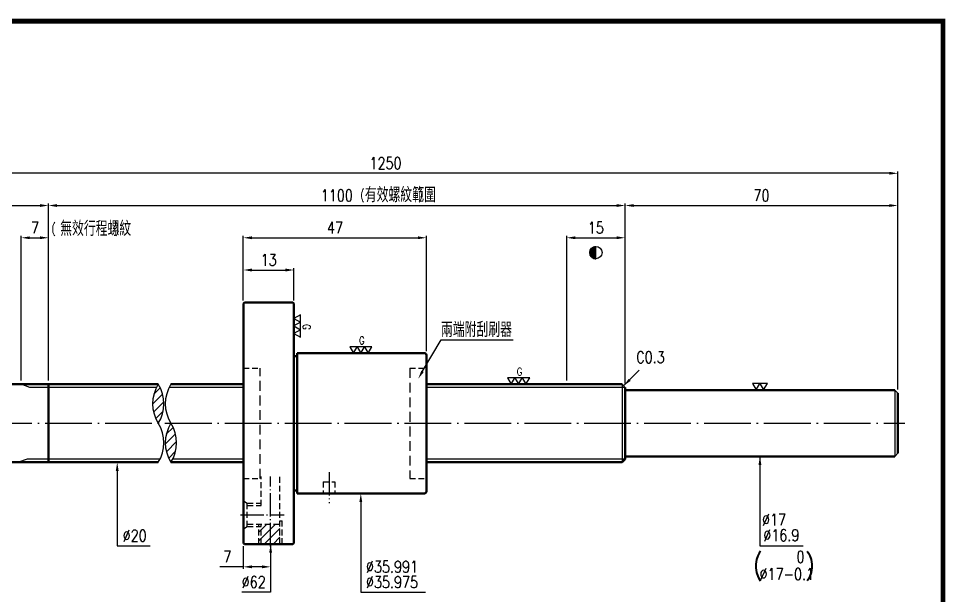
# Model space of a CAD drawing. Header units: millimetres. Extents: x 5685 to 6068, y -313 to -41.
# Drawn here: x 5830.3 to 6068.2, y -189.2 to -41.2 of the extents above; entities that cross this region are included whole.
import ezdxf
from ezdxf.enums import TextEntityAlignment as Align

# ---------------------------------------------------------------- set-up
doc = ezdxf.new("R2010")
doc.units = ezdxf.units.MM
doc.header["$LTSCALE"] = 10
doc.linetypes.add('C', pattern=[2.5625, 2, -0.25, 0.0625, -0.25])
doc.linetypes.add('H', pattern=[0.75, 0.5, -0.25])
doc.layers.get('0').update_dxf_attribs({"linetype": 'CONTINUOUS'})
doc.layers.get('DEFPOINTS').update_dxf_attribs({"linetype": 'CONTINUOUS'})
for name, color, linetype in [('04', 4, 'CONTINUOUS'), ('C', 1, 'C'), ('H', 5, 'H')]:
    doc.layers.add(name, color=color, linetype=linetype)
doc.layers.add('AM_0', color=7, linetype='CONTINUOUS', lineweight=50)
doc.layers.add('AM_5', color=3, linetype='CONTINUOUS', lineweight=25)
doc.styles.add('BW_SIMPLEX', font='romans.shx', dxfattribs={"width": 0.8, "bigfont": 'chineset.shx'})
doc.styles.add('SIMPLEX', font='SIMPLEX.shx', dxfattribs={"width": 0.8, "bigfont": 'chineset.shx'})
doc.dimstyles.new('STANDARD$0', dxfattribs={"dimscale": 0, "dimtxt": 3, "dimasz": 2.2, "dimexe": 0.5, "dimexo": 1, "dimgap": 1.1, "dimtad": 1, "dimdec": 3, "dimrnd": 0.0005, "dimdsep": 46, "dimtxsty": 'SIMPLEX', "dimcen": 0, "dimclrd": 6, "dimclre": 6, "dimclrt": 3, "dimadec": 1, "dimazin": 2, "dimtp": -0.1, "dimtm": 0.2, "dimtfac": 1, "dimtdec": 3, "dimtmove": 2, "dimatfit": 3, "dimfxl": 0, "dimtvp": 0.790698, "dimarcsym": 0})
doc.dimstyles.new('STANDARD$7', dxfattribs={"dimscale": 0, "dimtxt": 3, "dimasz": 2.2, "dimexe": 0.5, "dimexo": 1, "dimgap": 1.1, "dimtad": 1, "dimdec": 3, "dimrnd": 0.0005, "dimdsep": 46, "dimtxsty": 'SIMPLEX', "dimcen": 0, "dimclrd": 6, "dimclre": 6, "dimclrt": 3, "dimadec": 1, "dimazin": 2, "dimtp": -0.1, "dimtm": 0.2, "dimtfac": 1, "dimtdec": 3, "dimtmove": 2, "dimatfit": 3, "dimfxl": 0, "dimtvp": 0.790698, "dimarcsym": 0})

# ---------------------------------------------------------------- blocks, each defined once
blk = doc.blocks.new('截斷')
at = {"layer": '04', "ltscale": 0.3}
h = blk.add_hatch(dxfattribs=at)
h.set_pattern_fill('ANSI31', color=256, scale=0.5, style=0)
h.set_pattern_definition([(45, (-8431.4416, -260.9975), (-1.12253202, 1.12253202), [])])
h.paths.add_polyline_path([(-3.26, -10, 0.290592), (-3.26, 0, 0.290592)])
h.paths.add_polyline_path([(0, -20, 0.290592), (0, -10, 0.290592)])
for centre, start, end in [((4.62, -5), 147.5932, 212.4068), ((-11.14, -5), 327.5932, 32.4068), ((7.88, -5), 147.5932, 212.4068), ((-11.14, -15), 327.5932, 32.4068), ((7.88, -15), 147.5932, 212.4068), ((-7.88, -15), 327.5932, 32.4068)]:
    blk.add_arc(centre, 9.33, start, end)
blk = doc.blocks.new('*D9')
at = {"layer": 'AM_5', "color": 6, "lineweight": -2}
for p, q in [((5888.03, -113.53), (5888.03, -105.22)), ((5890.23, -105.72), (5898.83, -105.72)), ((5901.03, -113.53), (5901.03, -105.22))]:
    blk.add_line(p, q, dxfattribs=at)
at = {"layer": 'AM_5', "color": 6}
for points in [[(5890.23, -105.35), (5890.23, -106.09), (5888.03, -105.72)], [(5898.83, -105.35), (5898.83, -106.09), (5901.03, -105.72)]]:
    blk.add_solid(points, dxfattribs=at)
at = {"layer": 'DEFPOINTS', "color": 0}
for p in [(5901.03, -105.72), (5888.03, -114.53), (5901.03, -114.53)]:
    blk.add_point(p, dxfattribs=at)
at = {"layer": 'AM_5', "color": 3, "insert": (5894.53, -103.12), "char_height": 3, "attachment_point": 5, "style": 'SIMPLEX'}
blk.add_mtext('13', dxfattribs=at)
blk = doc.blocks.new('*D10')
at = {"layer": 'AM_5', "color": 6, "lineweight": -2}
for p, q in [((5888.03, -113.53), (5888.03, -96.95)), ((5890.23, -97.45), (5932.83, -97.45)), ((5935.03, -126.53), (5935.03, -96.95))]:
    blk.add_line(p, q, dxfattribs=at)
at = {"layer": 'AM_5', "color": 6}
for points in [[(5890.23, -97.08), (5890.23, -97.81), (5888.03, -97.45)], [(5932.83, -97.08), (5932.83, -97.81), (5935.03, -97.45)]]:
    blk.add_solid(points, dxfattribs=at)
at = {"layer": 'DEFPOINTS', "color": 0}
for p in [(5935.03, -97.45), (5888.03, -114.53), (5935.03, -127.53)]:
    blk.add_point(p, dxfattribs=at)
at = {"layer": 'AM_5', "color": 3, "insert": (5911.53, -94.85), "char_height": 3, "attachment_point": 5, "style": 'SIMPLEX'}
blk.add_mtext('47', dxfattribs=at)
blk = doc.blocks.new('*D11')
at = {"layer": 'AM_5', "color": 6, "lineweight": -2}
blk.add_line((5795.23, -89.18), (5835.83, -89.18), dxfattribs=at)
at = {"layer": 'AM_5', "color": 6}
for points in [[(5795.23, -88.81), (5795.23, -89.54), (5793.03, -89.18)], [(5835.83, -88.81), (5835.83, -89.54), (5838.03, -89.18)]]:
    blk.add_solid(points, dxfattribs=at)
at = {"layer": 'DEFPOINTS', "color": 0}
for p in [(5838.03, -89.18), (5838.03, -135.03), (5793.03, -136.08)]:
    blk.add_point(p, dxfattribs=at)
at = {"layer": 'AM_5', "color": 3, "insert": (5815.53, -86.58), "char_height": 3, "attachment_point": 5, "style": 'SIMPLEX'}
blk.add_mtext('80', dxfattribs=at)
blk = doc.blocks.new('*D12')
at = {"layer": 'AM_5', "color": 6, "lineweight": -2}
for p, q in [((5831.03, -134.03), (5831.03, -96.95)), ((5833.23, -97.45), (5835.83, -97.45))]:
    blk.add_line(p, q, dxfattribs=at)
at = {"layer": 'AM_5', "color": 6}
for points in [[(5833.23, -97.08), (5833.23, -97.81), (5831.03, -97.45)], [(5835.83, -97.08), (5835.83, -97.81), (5838.03, -97.45)]]:
    blk.add_solid(points, dxfattribs=at)
at = {"layer": 'DEFPOINTS', "color": 0}
for p in [(5838.03, -97.45), (5831.03, -135.03), (5838.03, -135.03)]:
    blk.add_point(p, dxfattribs=at)
at = {"layer": 'AM_5', "color": 3, "insert": (5834.53, -94.85), "char_height": 3, "attachment_point": 5, "style": 'SIMPLEX'}
blk.add_mtext('7', dxfattribs=at)
blk = doc.blocks.new('*D13')
at = {"layer": 'AM_5', "color": 6, "lineweight": -2}
for p, q in [((5793.03, -134.83), (5793.03, -80.41)), ((6056.03, -136.33), (6056.03, -80.41)), ((6053.83, -80.91), (5795.23, -80.91))]:
    blk.add_line(p, q, dxfattribs=at)
at = {"layer": 'AM_5', "color": 6}
for points in [[(5795.23, -80.54), (5795.23, -81.27), (5793.03, -80.91)], [(6053.83, -80.54), (6053.83, -81.27), (6056.03, -80.91)]]:
    blk.add_solid(points, dxfattribs=at)
at = {"layer": 'DEFPOINTS', "color": 0}
for p in [(5793.03, -80.91), (5793.03, -135.83), (6056.03, -137.33)]:
    blk.add_point(p, dxfattribs=at)
at = {"layer": 'AM_5', "color": 3, "insert": (5924.53, -78.31), "char_height": 3, "attachment_point": 5, "style": 'SIMPLEX'}
blk.add_mtext('1250', dxfattribs=at)
blk = doc.blocks.new('*D14')
at = {"layer": 'AM_5', "color": 6, "lineweight": -2}
for p, q in [((5971.03, -134.03), (5971.03, -96.95)), ((5973.23, -97.45), (5983.83, -97.45)), ((5986.03, -134.83), (5986.03, -96.95))]:
    blk.add_line(p, q, dxfattribs=at)
at = {"layer": 'AM_5', "color": 6}
for points in [[(5973.23, -97.08), (5973.23, -97.81), (5971.03, -97.45)], [(5983.83, -97.08), (5983.83, -97.81), (5986.03, -97.45)]]:
    blk.add_solid(points, dxfattribs=at)
at = {"layer": 'DEFPOINTS', "color": 0}
for p in [(5986.03, -97.45), (5971.03, -135.03), (5986.03, -135.83)]:
    blk.add_point(p, dxfattribs=at)
at = {"layer": 'AM_5', "color": 3, "insert": (5978.53, -94.85), "char_height": 3, "attachment_point": 5, "style": 'SIMPLEX'}
blk.add_mtext('15', dxfattribs=at)
blk = doc.blocks.new('*X6')
at = {"color": 0}
for p, q in [((508.19, 85.6), (512.19, 85.6)), ((508.19, 85.55), (512.19, 85.55)), ((508.19, 85.5), (512.19, 85.5)), ((508.19, 85.45), (512.19, 85.45)), ((508.19, 85.4), (512.19, 85.4)), ((508.19, 85.35), (512.19, 85.35)), ((508.19, 85.3), (512.19, 85.3)), ((508.19, 85.25), (512.19, 85.25)), ((508.19, 85.2), (512.19, 85.2)), ((508.19, 85.15), (512.19, 85.15)), ((508.2, 85.7), (512.19, 85.7)), ((508.2, 85.65), (512.19, 85.65)), ((508.2, 85.1), (512.19, 85.1)), ((508.2, 85.05), (512.19, 85.05)), ((508.2, 85), (512.19, 85)), ((508.21, 85.8), (512.19, 85.8)), ((508.21, 85.75), (512.19, 85.75)), ((508.21, 84.95), (512.19, 84.95)), ((508.21, 84.9), (512.19, 84.9)), ((508.22, 85.9), (512.19, 85.9)), ((508.22, 85.85), (512.19, 85.85)), ((508.22, 84.85), (512.19, 84.85)), ((508.23, 85.95), (512.19, 85.95)), ((508.23, 84.8), (512.19, 84.8)), ((508.23, 84.75), (512.19, 84.75)), ((508.24, 86), (512.19, 86)), ((508.24, 84.7), (512.19, 84.7)), ((508.25, 86.1), (512.19, 86.1)), ((508.25, 86.05), (512.19, 86.05)), ((508.25, 84.65), (512.19, 84.65)), ((508.26, 86.15), (512.19, 86.15)), ((508.26, 84.6), (512.19, 84.6)), ((508.27, 86.2), (512.19, 86.2)), ((508.27, 84.55), (512.19, 84.55)), ((508.28, 84.5), (512.19, 84.5)), ((508.29, 86.25), (512.19, 86.25)), ((508.29, 84.45), (512.19, 84.45)), ((508.3, 86.3), (512.19, 86.3)), ((508.31, 86.35), (512.19, 86.35)), ((508.32, 86.4), (512.19, 86.4)), ((508.34, 86.45), (512.19, 86.45)), ((508.35, 86.5), (512.19, 86.5)), ((508.37, 86.55), (512.19, 86.55)), ((508.38, 86.6), (512.19, 86.6)), ((508.4, 86.65), (512.19, 86.65)), ((508.42, 86.7), (512.19, 86.7)), ((508.43, 86.75), (512.19, 86.75)), ((508.45, 86.8), (512.19, 86.8)), ((508.47, 86.85), (512.19, 86.85)), ((508.49, 86.9), (512.19, 86.9)), ((508.51, 86.95), (512.19, 86.95)), ((508.54, 87), (512.19, 87)), ((508.56, 87.05), (512.19, 87.05)), ((508.58, 87.1), (512.19, 87.1)), ((508.61, 87.15), (512.19, 87.15)), ((508.63, 87.2), (512.19, 87.2)), ((508.66, 87.25), (512.19, 87.25)), ((508.68, 87.3), (512.19, 87.3)), ((508.71, 87.35), (512.19, 87.35)), ((508.74, 87.4), (512.19, 87.4)), ((508.77, 87.45), (512.19, 87.45)), ((508.8, 87.5), (512.19, 87.5)), ((508.83, 87.55), (512.19, 87.55)), ((508.87, 87.6), (512.19, 87.6)), ((508.9, 87.65), (512.19, 87.65)), ((508.94, 87.7), (512.19, 87.7)), ((508.97, 87.75), (512.19, 87.75)), ((509.01, 87.8), (512.19, 87.8)), ((509.05, 87.85), (512.19, 87.85)), ((509.09, 87.9), (512.19, 87.9)), ((509.13, 87.95), (512.19, 87.95)), ((509.18, 88), (512.19, 88)), ((509.22, 88.05), (512.19, 88.05)), ((509.27, 88.1), (512.19, 88.1)), ((509.31, 88.15), (512.19, 88.15)), ((509.36, 88.2), (512.19, 88.2)), ((509.41, 88.25), (512.19, 88.25)), ((509.47, 88.3), (512.19, 88.3)), ((509.52, 88.35), (512.19, 88.35)), ((509.58, 88.4), (512.19, 88.4)), ((509.64, 88.45), (512.19, 88.45)), ((509.7, 88.5), (512.19, 88.5)), ((509.76, 88.55), (512.19, 88.55)), ((509.83, 88.6), (512.19, 88.6)), ((509.9, 88.65), (512.19, 88.65)), ((509.97, 88.7), (512.19, 88.7)), ((510.05, 88.75), (512.19, 88.75)), ((510.13, 88.8), (512.19, 88.8)), ((510.22, 88.85), (512.19, 88.85)), ((510.31, 88.9), (512.19, 88.9)), ((510.41, 88.95), (512.19, 88.95)), ((510.51, 89), (512.19, 89)), ((510.62, 89.05), (512.19, 89.05)), ((510.75, 89.1), (512.19, 89.1)), ((510.89, 89.15), (512.19, 89.15)), ((511.04, 89.2), (512.19, 89.2)), ((511.22, 89.25), (512.19, 89.25)), ((511.45, 89.3), (512.19, 89.3)), ((511.81, 89.35), (512.19, 89.35)), ((508.31, 84.4), (512.19, 84.4)), ((508.32, 84.35), (512.19, 84.35)), ((508.33, 84.3), (512.19, 84.3)), ((508.35, 84.25), (512.19, 84.25)), ((508.36, 84.2), (512.19, 84.2)), ((508.38, 84.15), (512.19, 84.15)), ((508.39, 84.1), (512.19, 84.1)), ((508.41, 84.05), (512.19, 84.05)), ((508.43, 84), (512.19, 84)), ((508.45, 83.95), (512.19, 83.95)), ((508.47, 83.9), (512.19, 83.9)), ((508.49, 83.85), (512.19, 83.85)), ((508.51, 83.8), (512.19, 83.8)), ((508.53, 83.75), (512.19, 83.75)), ((508.55, 83.7), (512.19, 83.7)), ((508.57, 83.65), (512.19, 83.65)), ((508.6, 83.6), (512.19, 83.6)), ((508.62, 83.55), (512.19, 83.55)), ((508.65, 83.5), (512.19, 83.5)), ((508.68, 83.45), (512.19, 83.45)), ((508.7, 83.4), (512.19, 83.4)), ((508.73, 83.35), (512.19, 83.35)), ((508.76, 83.3), (512.19, 83.3)), ((508.79, 83.25), (512.19, 83.25)), ((508.83, 83.2), (512.19, 83.2)), ((508.86, 83.15), (512.19, 83.15)), ((508.89, 83.1), (512.19, 83.1)), ((508.93, 83.05), (512.19, 83.05)), ((508.96, 83), (512.19, 83)), ((509, 82.95), (512.19, 82.95)), ((509.04, 82.9), (512.19, 82.9)), ((509.08, 82.85), (512.19, 82.85)), ((509.12, 82.8), (512.19, 82.8)), ((509.16, 82.75), (512.19, 82.75)), ((509.21, 82.7), (512.19, 82.7)), ((509.25, 82.65), (512.19, 82.65)), ((509.3, 82.6), (512.19, 82.6)), ((509.35, 82.55), (512.19, 82.55)), ((509.4, 82.5), (512.19, 82.5)), ((509.45, 82.45), (512.19, 82.45)), ((509.5, 82.4), (512.19, 82.4)), ((509.56, 82.35), (512.19, 82.35)), ((509.62, 82.3), (512.19, 82.3)), ((509.68, 82.25), (512.19, 82.25)), ((509.74, 82.2), (512.19, 82.2)), ((509.81, 82.15), (512.19, 82.15)), ((509.88, 82.1), (512.19, 82.1)), ((509.95, 82.05), (512.19, 82.05)), ((510.03, 82), (512.19, 82)), ((510.11, 81.95), (512.19, 81.95)), ((510.19, 81.9), (512.19, 81.9)), ((510.28, 81.85), (512.19, 81.85)), ((510.38, 81.8), (512.19, 81.8)), ((510.48, 81.75), (512.19, 81.75)), ((510.59, 81.7), (512.19, 81.7)), ((510.71, 81.65), (512.19, 81.65)), ((510.84, 81.6), (512.19, 81.6)), ((510.99, 81.55), (512.19, 81.55)), ((511.17, 81.5), (512.19, 81.5)), ((511.38, 81.45), (512.19, 81.45)), ((511.68, 81.4), (512.19, 81.4))]:
    blk.add_line(p, q, dxfattribs=at)
blk = doc.blocks.new('*D20')
at = {"layer": 'AM_5', "color": 6, "lineweight": -2}
for p, q in [((5888.03, -176.53), (5888.03, -182.35)), ((5895.03, -177.6), (5895.03, -182.35)), ((5888.03, -181.85), (5882.03, -181.85)), ((5892.83, -181.85), (5890.23, -181.85))]:
    blk.add_line(p, q, dxfattribs=at)
at = {"layer": 'AM_5', "color": 6}
for points in [[(5890.23, -181.48), (5890.23, -182.22), (5888.03, -181.85)], [(5892.83, -181.48), (5892.83, -182.22), (5895.03, -181.85)]]:
    blk.add_solid(points, dxfattribs=at)
at = {"layer": 'DEFPOINTS', "color": 0}
for p in [(5888.03, -175.53), (5895.03, -176.6), (5888.03, -181.85)]:
    blk.add_point(p, dxfattribs=at)
at = {"layer": 'AM_5', "color": 3, "insert": (5883.93, -179.25), "char_height": 3, "attachment_point": 5, "style": 'SIMPLEX'}
blk.add_mtext('7', dxfattribs=at)
blk = doc.blocks.new('*D29')
at = {"color": 6, "lineweight": -2}
for p, q in [((5986.03, -134.83), (5986.03, -88.68)), ((5988.23, -89.18), (6053.83, -89.18)), ((6056.03, -136.33), (6056.03, -88.68))]:
    blk.add_line(p, q, dxfattribs=at)
at = {"color": 6}
for points in [[(5988.23, -88.81), (5988.23, -89.54), (5986.03, -89.18)], [(6053.83, -88.81), (6053.83, -89.54), (6056.03, -89.18)]]:
    blk.add_solid(points, dxfattribs=at)
at = {"layer": 'DEFPOINTS', "color": 0}
for p in [(6056.03, -89.18), (5986.03, -135.83), (6056.03, -137.33)]:
    blk.add_point(p, dxfattribs=at)
at = {"color": 3, "insert": (6021.03, -86.58), "char_height": 3, "attachment_point": 5, "style": 'SIMPLEX'}
blk.add_mtext('70', dxfattribs=at)
blk = doc.blocks.new('*D30')
at = {"color": 6, "lineweight": -2}
for p, q in [((5838.03, -134.03), (5838.03, -88.68)), ((5840.23, -89.18), (5983.83, -89.18)), ((5986.03, -134.83), (5986.03, -88.68))]:
    blk.add_line(p, q, dxfattribs=at)
at = {"color": 6}
for points in [[(5840.23, -88.81), (5840.23, -89.54), (5838.03, -89.18)], [(5983.83, -88.81), (5983.83, -89.54), (5986.03, -89.18)]]:
    blk.add_solid(points, dxfattribs=at)
at = {"layer": 'DEFPOINTS', "color": 0}
for p in [(5986.03, -89.18), (5838.03, -135.03), (5986.03, -135.83)]:
    blk.add_point(p, dxfattribs=at)
at = {"color": 3, "insert": (5912.03, -86.58), "char_height": 3, "attachment_point": 5, "style": 'SIMPLEX'}
blk.add_mtext('1100', dxfattribs=at)

msp = doc.modelspace()

# ---------------------------------------------------------------- hatches: boundary and pattern name
at = {"layer": '04'}
h = msp.add_hatch(dxfattribs=at)
h.set_pattern_fill('ANSI31', color=256, scale=0.5, style=0)
h.set_pattern_definition([(45, (5756.0327, -145.0318), (-1.122532, 1.122532), [])])
h.paths.add_polyline_path([(5897.4327, -170.9318), (5895.0327, -170.9318), (5895.0327, -176.0318), (5897.4327, -176.0318)])
h.paths.add_polyline_path([(5895.0327, -170.9318), (5892.6327, -170.9318), (5892.6327, -176.0318), (5895.0327, -176.0318)])
h.paths.add_polyline_path([(5892.6327, -171.5318), (5892.0327, -171.5318), (5892.0327, -176.0318), (5892.6327, -176.0318)])
h.paths.add_polyline_path([(5892.6327, -170.9318), (5892.0327, -170.9318), (5892.0327, -171.5318), (5892.6327, -171.5318)])

# ---------------------------------------------------------------- linework, layer by layer
at = {"color": 3}
msp.add_line((5978.5327, -102.8363), (5978.5327, -99.6807), dxfattribs=at)
at = {"color": 6}
for p, q in [((5934.0412, -131.6953), (5938.8143, -123.618)), ((5938.8143, -123.618), (5957.2677, -123.618)), ((6020.6327, -153.5318), (6020.6327, -176.4572)), ((5855.6583, -157.2318), (5855.6583, -176.4572)), ((5918.1827, -165.2318), (5918.1827, -188.3534)), ((5895.0327, -176.0318), (5895.0327, -188.3534)), ((5855.6583, -176.4572), (5864.158, -176.4572)), ((6020.6327, -176.4572), (6031.6913, -176.4572)), ((5895.0327, -188.3534), (5887.6453, -188.3534)), ((5918.1827, -188.3534), (5934.8019, -188.3534))]:
    msp.add_line(p, q, dxfattribs=at)
for p, q in [((5985.2327, -135.0318), (5985.2327, -155.0318)), ((5985.2327, -135.0318), (5986.0327, -135.8318)), ((6055.2327, -136.5318), (6055.2327, -153.5318)), ((6055.2327, -136.5318), (6056.0327, -137.3318)), ((6055.2327, -153.5318), (6056.0327, -152.7318))]:
    msp.add_line(p, q)
at = {"const_width": 1.2704}
msp.add_lwpolyline([(5685.5181, -312.5479), (6067.6127, -312.5479), (6067.6127, -41.8568), (5685.5181, -41.8568)], close=True, dxfattribs=at)
at = {"color": 3}
for points in [[(5902.682, -119.1166), (5902.682, -117.2121), (5901.0327, -118.1644)], [(5902.682, -121.021), (5902.682, -119.1166), (5901.0327, -120.0688)], [(5902.682, -122.9255), (5902.682, -121.021), (5901.0327, -121.9732)], [(5917.2304, -125.3825), (5915.326, -125.3825), (5916.2782, -127.0318)], [(5919.1349, -125.3825), (5917.2304, -125.3825), (5918.1827, -127.0318)], [(5921.0393, -125.3825), (5919.1349, -125.3825), (5920.0871, -127.0318)], [(5957.7202, -133.3825), (5955.8157, -133.3825), (5956.7679, -135.0318)], [(5959.6246, -133.3825), (5957.7202, -133.3825), (5958.6724, -135.0318)], [(5961.5291, -133.3825), (5959.6246, -133.3825), (5960.5768, -135.0318)], [(6020.6327, -134.8325), (6018.7282, -134.8325), (6019.6804, -136.4818)], [(6022.5371, -134.8325), (6020.6327, -134.8325), (6021.5849, -136.4818)]]:
    msp.add_lwpolyline(points, close=True, dxfattribs=at)
msp.add_circle((5978.5327, -101.2585), 1.5778, dxfattribs=at)
at = {"color": 6}
for points in [[(5934.3569, -131.8818), (5933.7255, -131.5087), (5932.922, -133.5893)], [(6020.266, -155.7318), (6020.9993, -155.7318), (6020.6327, -153.5318)], [(5855.2917, -157.2318), (5856.025, -157.2318), (5855.6583, -155.0318)], [(5917.816, -165.2318), (5918.5493, -165.2318), (5918.1827, -163.0318)], [(5894.666, -178.2318), (5895.3993, -178.2318), (5895.0327, -176.0318)]]:
    msp.add_solid(points, dxfattribs=at)
at = {"layer": '04'}
for p, q in [((5833.2306, -135.8318), (5831.0327, -135.0318)), ((5865.7376, -135.8318), (5833.2306, -135.8318)), ((5888.0327, -135.8318), (5868.9967, -135.8318)), ((5986.0327, -135.8318), (5935.0327, -135.8318)), ((5832.5438, -154.2318), (5830.3458, -155.0318)), ((5866.6458, -154.2318), (5832.5438, -154.2318)), ((5888.0327, -154.2318), (5869.9049, -154.2318)), ((5986.0327, -154.2318), (5935.0327, -154.2318))]:
    msp.add_line(p, q, dxfattribs=at)
at = {"layer": 'AM_0'}
for p, q in [((5888.5327, -114.0318), (5900.5327, -114.0318)), ((5888.0327, -175.5318), (5888.0327, -114.5318)), ((5901.0327, -175.5318), (5901.0327, -114.5318)), ((5901.0327, -127.8318), (5901.8327, -127.8318)), ((5901.8327, -127.0318), (5934.5327, -127.0318)), ((5901.8327, -163.0318), (5901.8327, -127.0318)), ((5935.0327, -127.5318), (5935.0327, -162.5318)), ((5816.1005, -135.0318), (5838.0327, -135.0318)), ((5838.0327, -135.0318), (5866.1917, -135.0318)), ((5838.0327, -135.0318), (5838.0327, -155.0318)), ((5869.4508, -135.0318), (5888.0327, -135.0318)), ((5935.0327, -135.0318), (5985.2327, -135.0318)), ((5986.0327, -135.8318), (5986.0327, -154.2318)), ((5986.0327, -136.5318), (6055.2327, -136.5318)), ((6056.0327, -137.3318), (6056.0327, -152.7318)), ((5986.0327, -154.2318), (5985.2327, -155.0318)), ((5986.0327, -153.5318), (6055.2327, -153.5318)), ((5816.1005, -155.0318), (5866.1917, -155.0318)), ((5869.4508, -155.0318), (5888.0327, -155.0318)), ((5935.0327, -155.0318), (5985.2327, -155.0318)), ((5901.0327, -162.2318), (5901.8327, -162.2318)), ((5901.8327, -163.0318), (5934.5327, -163.0318)), ((5888.5327, -176.0318), (5900.5327, -176.0318))]:
    msp.add_line(p, q, dxfattribs=at)
for centre, start, end in [((5888.5327, -114.5318), 90, 180), ((5900.5327, -114.5318), 0, 90), ((5934.5327, -127.5318), 360, 90), ((5934.5327, -162.5318), 270, 0), ((5888.5327, -175.5318), 180, 270), ((5900.5327, -175.5318), 270, 360)]:
    msp.add_arc(centre, 0.5, start, end, dxfattribs=at)
at = {"layer": 'C', "ltscale": 0.6}
msp.add_line((5791.0327, -145.0318), (6057.8259, -145.0318), dxfattribs=at)
at = {"layer": 'C', "ltscale": 0.3}
for p, q in [((5895.0327, -176.5978), (5895.0327, -158.7035)), ((5910.0327, -157.5318), (5910.0327, -165.5318)), ((5887.2651, -168.5318), (5898.4977, -168.5318))]:
    msp.add_line(p, q, dxfattribs=at)
at = {"layer": 'H', "ltscale": 0.3}
for p, q in [((5888.0327, -130.8818), (5892.3327, -130.8818)), ((5930.7327, -130.8818), (5935.0327, -130.8818)), ((5888.0327, -159.1818), (5892.3327, -159.1818)), ((5892.6327, -166.1318), (5892.6327, -158.7035)), ((5897.4327, -176.0318), (5897.4327, -158.7035)), ((5930.7327, -159.1818), (5935.0327, -159.1818)), ((5908.5327, -160.0318), (5911.5327, -160.0318)), ((5908.5327, -160.0318), (5908.5327, -163.0318)), ((5911.5327, -160.0318), (5911.5327, -163.0318)), ((5888.0327, -164.9545), (5889.0327, -165.5318)), ((5889.0327, -165.5318), (5892.6327, -165.5318)), ((5889.0327, -171.5318), (5889.0327, -165.5318)), ((5889.0327, -166.1318), (5892.6327, -166.1318)), ((5889.0327, -170.9318), (5897.4327, -170.9318)), ((5892.0327, -176.0318), (5892.0327, -170.9318)), ((5892.6327, -176.0318), (5892.6327, -170.9318)), ((5897.4327, -170.0318), (5898.0327, -170.0318)), ((5898.0327, -176.0318), (5898.0327, -170.0318)), ((5888.0327, -172.1092), (5889.0327, -171.5318)), ((5889.0327, -171.5318), (5892.6327, -171.5318))]:
    msp.add_line(p, q, dxfattribs=at)
at = {"layer": 'H', "ltscale": 0.5}
for p, q in [((5892.3327, -159.1818), (5892.3327, -130.8818)), ((5930.7327, -130.8818), (5930.7327, -159.1818))]:
    msp.add_line(p, q, dxfattribs=at)

# ---------------------------------------------------------------- block references
at = {"color": 3, "xscale": 0.3944436230578958, "yscale": 0.3944436230578958, "zscale": 0.3944436230578958}
msp.add_blockref('*X6', (5776.5038, -134.9312), dxfattribs=at)
msp.add_blockref('截斷', (5869.4508, -135.0318))

# ---------------------------------------------------------------- texts
at = {"color": 3, "style": 'SIMPLEX', "width": 0.8}
msp.add_text('G', height=1.9862, rotation=270, dxfattribs=at).set_placement((5904.2753, -119.6091), align=Align.MIDDLE_LEFT)
for p in [(5917.7229, -123.7892), (5958.2127, -131.7892)]:
    msp.add_text('G', height=1.9862, dxfattribs=at).set_placement(p, align=Align.MIDDLE_LEFT)
at = {"color": 3, "style": 'SIMPLEX'}
for s, insert, char_height, attachment_point in [('兩端附刮刷器', (5956.9949, -122.9269), 3.8, 9), ('C0.3', (5996.1919, -129.5961), 3, 9), ('%%C17', (6027.3447, -171.2655), 3, 9), ('%%C20', (5863.2302, -175.3572), 3, 9), ('%%C16.9', (6030.7443, -175.2347), 3, 9), ('(    )', (6018.899, -185.4586), 5, 7), ('0', (6032.0718, -180.7978), 3, 9), ('%%C35.991', (5919.5027, -183.3235), 3, 7), ('%%C17-0.1', (6034.5245, -185.2104), 3, 9), ('%%c62', (5893.7795, -187.2534), 3, 9), ('%%C35.975', (5919.5027, -187.2534), 3, 7)]:
    msp.add_mtext(s, dxfattribs=dict(at, insert=insert, char_height=char_height, attachment_point=attachment_point))
at = {"layer": 'AM_0', "width": 0.8}
for s, height, style, p in [('(          )', 2.3, 'BW_SIMPLEX', (5918.0321, -87.5898)), ('有效螺紋範圍', 3.8, 'SIMPLEX', (5919.2164, -88.3369)), ('無效行程螺紋', 3.8, 'SIMPLEX', (5841.0283, -96.9838)), ('(           )', 2.3, 'BW_SIMPLEX', (5838.782, -96.198))]:
    msp.add_text(s, height=height, dxfattribs=dict(at, style=style)).set_placement(p)

# ---------------------------------------------------------------- dimensions: what is measured, and where the dimension line sits
dim = msp.add_linear_dim(base=(5986.0327, -89.1772), p1=(5838.0327, -135.0318), p2=(5986.0327, -135.8318), text='1100', dimstyle='STANDARD$0', override={"dimscale": 1, "dimrnd": 0, "dimadec": 3, "dimtmove": 0})
dim.commit()
dim.dimension.update_dxf_attribs({"geometry": '*D30', "text_midpoint": (5912.0327, -86.5772)})
dim = msp.add_linear_dim(base=(6056.0327, -89.1772), p1=(5986.0327, -135.8318), p2=(6056.0327, -137.3318), dimstyle='STANDARD$0', override={"dimscale": 1, "dimrnd": 0, "dimadec": 3, "dimtmove": 0})
dim.commit()
dim.dimension.update_dxf_attribs({"geometry": '*D29', "text_midpoint": (6021.0327, -86.5772)})
at = {"layer": 'AM_5'}
for base, p1, p2, text, override, picture, middle in [((5793.0327, -80.9072), (6056.0327, -137.3318), (5793.0327, -135.8318), '1250', {"dimscale": 1, "dimrnd": 0, "dimadec": 3, "dimtmove": 0, "dimarcsym": 1}, '*D13', (5924.5327, -78.3072)), ((5838.0327, -89.1772), (5793.0327, -136.0818), (5838.0327, -135.0318), '80', {"dimscale": 1, "dimrnd": 0, "dimse1": 1, "dimse2": 1, "dimadec": 3, "dimtmove": 0, "dimarcsym": 1}, '*D11', (5815.5327, -86.5772))]:
    dim = msp.add_linear_dim(base=base, p1=p1, p2=p2, text=text, dimstyle='STANDARD$0', override=override, dxfattribs=at)
    dim.commit()
    dim.dimension.update_dxf_attribs({"geometry": picture, "text_midpoint": middle})
for base, p1, p2, override, picture, middle in [((5838.0327, -97.4472), (5831.0327, -135.0318), (5838.0327, -135.0318), {"dimscale": 1, "dimrnd": 0, "dimse2": 1, "dimadec": 3, "dimtmove": 0}, '*D12', (5834.5327, -94.8472)), ((5935.0327, -97.4472), (5888.0327, -114.5318), (5935.0327, -127.5318), {"dimscale": 1, "dimrnd": 0, "dimadec": 3, "dimtmove": 0, "dimarcsym": 1}, '*D10', (5911.5327, -94.8472)), ((5986.0327, -97.4472), (5971.0327, -135.0318), (5986.0327, -135.8318), {"dimscale": 1, "dimrnd": 0, "dimadec": 3, "dimtmove": 0, "dimarcsym": 1}, '*D14', (5978.5327, -94.8472)), ((5901.0327, -105.7184), (5888.0327, -114.5318), (5901.0327, -114.5318), {"dimscale": 1, "dimrnd": 0, "dimadec": 3, "dimtmove": 0, "dimarcsym": 1}, '*D9', (5894.5327, -103.1184))]:
    dim = msp.add_linear_dim(base=base, p1=p1, p2=p2, dimstyle='STANDARD$0', override=override, dxfattribs=at)
    dim.commit()
    dim.dimension.update_dxf_attribs({"geometry": picture, "text_midpoint": middle})
dim = msp.add_linear_dim(base=(5888.0327, -181.8503), p1=(5895.0327, -176.5978), p2=(5888.0327, -175.5318), dimstyle='STANDARD$0', override={"dimscale": 1, "dimrnd": 0, "dimadec": 3, "dimtmove": 0, "dimarcsym": 1}, dxfattribs=at)
dim.commit()
dim.dimension.update_dxf_attribs({"geometry": '*D20', "text_midpoint": (5883.9327, -181.8503), "dimtype": 160})

# ---------------------------------------------------------------- leaders
msp.add_leader([(5985.6327, -135.4318), (5989.6686, -131.4445)], dimstyle='STANDARD$7', override={"dimscale": 1, "dimgap": 1.1, "dimtad": 0, "dimrnd": 0, "dimadec": 3, "dimtmove": 0})

doc.saveas('drawing.dxf')
